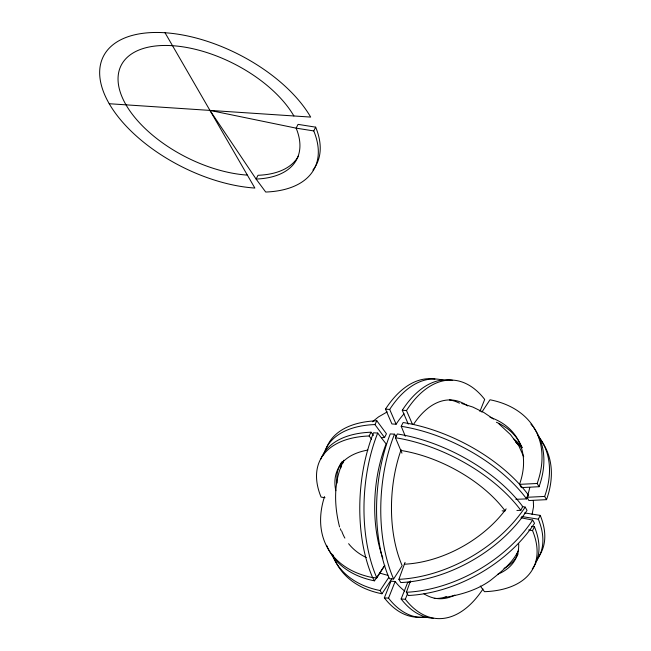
<?xml version="1.0" encoding="UTF-8"?>
<svg xmlns="http://www.w3.org/2000/svg" width="651" height="651" viewBox="0 0 651 651"><rect width="100%" height="100%" fill="white"/><g stroke="black" fill="none" stroke-linecap="round" stroke-linejoin="round"><path stroke-width="0.98" d="M532.079 514.567L533.56 506.641L533.299 500.611M522.24 506.551L525.17 507.121L527.041 510.36A119.467 78.909 -30 0 1 400.78 582.572L398.908 579.333L405.06 562.35M520.922 517.765L532.656 520.068L534.528 523.298A119.467 78.909 -30 0 1 408.267 595.51L406.395 592.28L410.439 580.944M423.296 616.888A119.467 63.896 -86.2 0 1 384.342 597.862L390.958 581.213L395.149 581.489A99.562 53.252 -86.2 0 0 404.784 591.075M384.342 597.862L388.541 598.139L395.149 581.489M433.558 618.312A119.467 63.896 -86.2 0 1 401.13 598.977L407.746 582.319L410.26 582.49M401.13 598.977L405.321 599.254L407.526 593.704M479.917 411.456L484.694 399.429A119.467 63.896 -86.2 0 0 406.476 410.537L402.277 410.26L408.299 424.135M343.915 460.192C333.304 480.576 334.036 505.282 339.57 526.944M313.758 130.932L315.67 127.157L298.052 124.365L296.132 128.141A99.562 52.462 26.9 0 1 256.095 179.058L265.706 192.037A119.467 62.952 26.9 0 0 313.758 130.932L296.132 128.141L209.947 110.401L256.095 179.058L258.008 175.282A99.562 52.462 26.9 0 0 298.459 155.971M324.995 497.706L321.081 497.087A119.467 62.952 26.9 0 1 369.133 435.983L371.046 432.207L373.446 435.454M323.514 455.073A119.467 62.952 26.9 0 1 374.927 424.566L376.839 420.79L386.45 433.769L384.538 437.537A99.562 52.462 26.9 0 0 381.502 437.708M401.952 453.161L395.426 437.724L397.338 433.957A119.467 62.952 26.9 0 1 522.72 506.551L520.808 510.319L516.894 510.465M405.329 436.276L401.219 426.307L403.132 422.532A119.467 62.952 26.9 0 1 528.514 495.126L526.602 498.902L515.828 499.309M518.611 550.136C512.842 562.871 501.14 571.806 490.488 580.399C476.833 590.27 460.656 594.827 444.242 597.528M480.283 586.014L484.482 591.694A119.467 62.952 26.9 0 0 532.534 530.589L534.447 526.822L531.509 526.35M536.147 561.308A119.467 62.952 26.9 0 0 538.328 519.173L540.24 515.397L524.576 512.915M324.515 496.623A119.467 78.909 -30 0 0 372.616 577.592L376.815 577.868L384.847 565.426M396.288 436.504L394.482 434.176L390.283 433.9A119.467 63.896 -86.2 0 0 389.404 578.706L393.603 578.983L402.172 565.711A99.562 53.252 -86.2 0 1 401.162 449.654M481.846 412.132L490 399.779A119.467 78.909 -30 0 1 537.165 483.49L539.036 486.72L521.394 487.591L519.994 485.158M326.607 545.302A119.467 78.909 -30 0 0 374.488 580.83L384.269 566.012M391.756 578.951L381.974 593.769L380.103 590.53L388.793 577.364M372.429 421.775L378.54 416.892L387.231 411.88M537.165 483.49L519.522 484.352A99.562 65.759 -30 0 0 490.008 417.242M527.009 497.291L544.651 496.428L546.523 499.659L528.881 500.529L527.009 497.291A99.562 65.759 -30 0 0 529.776 487.469M502.124 510.872L505.143 510.905A99.562 52.462 26.9 0 0 400.658 450.411M109.222 103.729L310.665 117.082A119.467 62.952 26.9 0 0 165.029 32.753A119.467 62.952 26.9 0 0 109.222 103.729A119.467 62.952 26.9 0 0 254.858 188.049L165.029 32.753M404.035 413.824A99.562 53.252 -86.2 0 0 396.109 424.224L391.91 423.947L385.49 409.145L389.689 409.43A119.467 63.896 -86.2 0 1 443.746 380.396M382.853 558.208A99.562 53.252 -86.2 0 1 386.116 443.925L377.694 433.061L373.495 432.785A119.467 63.896 -86.2 0 0 372.616 577.592L374.488 580.83M521.687 516.536L538.328 519.173M528.62 529.971L532.534 530.589M461.705 403.457L472.854 407.078L483.693 412.392L493.499 419.032M498.967 423.907L510.514 434.624L518.831 445.854L523.713 456.733M374.927 424.566L384.538 437.537M369.133 435.983L371.534 439.23M406.476 410.537L412.498 424.411M389.689 409.43L396.109 424.224M340.318 528.758L341.067 530.573M247.372 175.111A99.562 52.462 26.9 0 1 126.009 104.844A99.562 52.462 26.9 0 1 172.515 45.7A99.562 52.462 26.9 0 1 293.886 115.968M315.67 127.157A119.467 62.952 26.9 0 1 312.928 170.033M387.85 575.289A99.562 65.759 -30 0 1 380.086 573.075M513.916 439.059A99.562 65.759 -30 0 1 522.069 447.4M515.787 442.298A99.562 65.759 -30 0 1 521.5 447.66M539.036 437.814A119.467 78.909 -30 0 1 546.523 499.659M381.974 593.769A119.467 78.909 -30 0 1 332.791 554.693M537.759 435.307A119.467 78.909 -30 0 1 544.651 496.428M532.656 520.068A119.467 78.909 -30 0 1 406.395 592.28M380.103 590.53A119.467 78.909 -30 0 1 331.872 554.131M506.161 508.862A99.562 65.759 -30 0 1 404.304 564.23M366.334 557.557A99.562 65.759 -30 0 1 348.61 543.683M344.884 538.108A99.562 65.759 -30 0 1 341.718 531.126M519.604 442.501A99.562 65.759 -30 0 1 522.086 447.685M496.412 422.255A99.562 65.759 -30 0 1 519.124 441.671M533.861 427.862A119.467 78.909 -30 0 1 539.036 486.72M530.939 424.151A119.467 78.909 -30 0 1 532.73 426.348M525.17 507.121A119.467 78.909 -30 0 1 398.908 579.333M449.385 399.926A99.562 53.252 -86.2 0 1 459.419 403.189M446.334 596.658A99.562 53.252 -86.2 0 1 434.217 598.407M402.277 410.26A119.467 63.896 -86.2 0 1 452.681 380.355M413.458 424.476A99.562 53.252 -86.2 0 1 467.654 405.923M454.862 595.063A99.562 53.252 -86.2 0 1 423.964 593.818M482.977 589.009A119.467 63.896 -86.2 0 1 405.321 599.254M393.603 578.983A119.467 63.896 -86.2 0 1 394.482 434.176M385.49 409.145A119.467 63.896 -86.2 0 1 434.974 379.085M427.495 617.164A119.467 63.896 -86.2 0 1 388.541 598.139M376.815 577.868A119.467 63.896 -86.2 0 1 377.694 433.061M518.676 543.74A99.562 52.462 26.9 0 1 497.925 574.158M335.818 490.724A99.562 52.462 26.9 0 1 367.896 450.069M320.772 459.199A119.467 62.952 26.9 0 1 371.046 432.207M534.447 526.822A119.467 62.952 26.9 0 1 532.266 568.958M395.426 437.724A119.467 62.952 26.9 0 1 520.808 510.319M325.948 449.515A119.467 62.952 26.9 0 1 376.839 420.79M540.24 515.397A119.467 62.952 26.9 0 1 537.498 558.273M401.219 426.307A119.467 62.952 26.9 0 1 526.602 498.902M518.098 553.871A99.562 52.462 26.9 0 1 503.98 568.429M337.08 483.026A99.562 52.462 26.9 0 1 341.197 462.804M517.789 552.878A99.562 52.462 26.9 0 1 516.438 554.375M340.839 467.906A99.562 52.462 26.9 0 1 342.166 461.372M342.849 463.235A99.562 52.462 26.9 0 1 343.11 461.478"/></g></svg>
